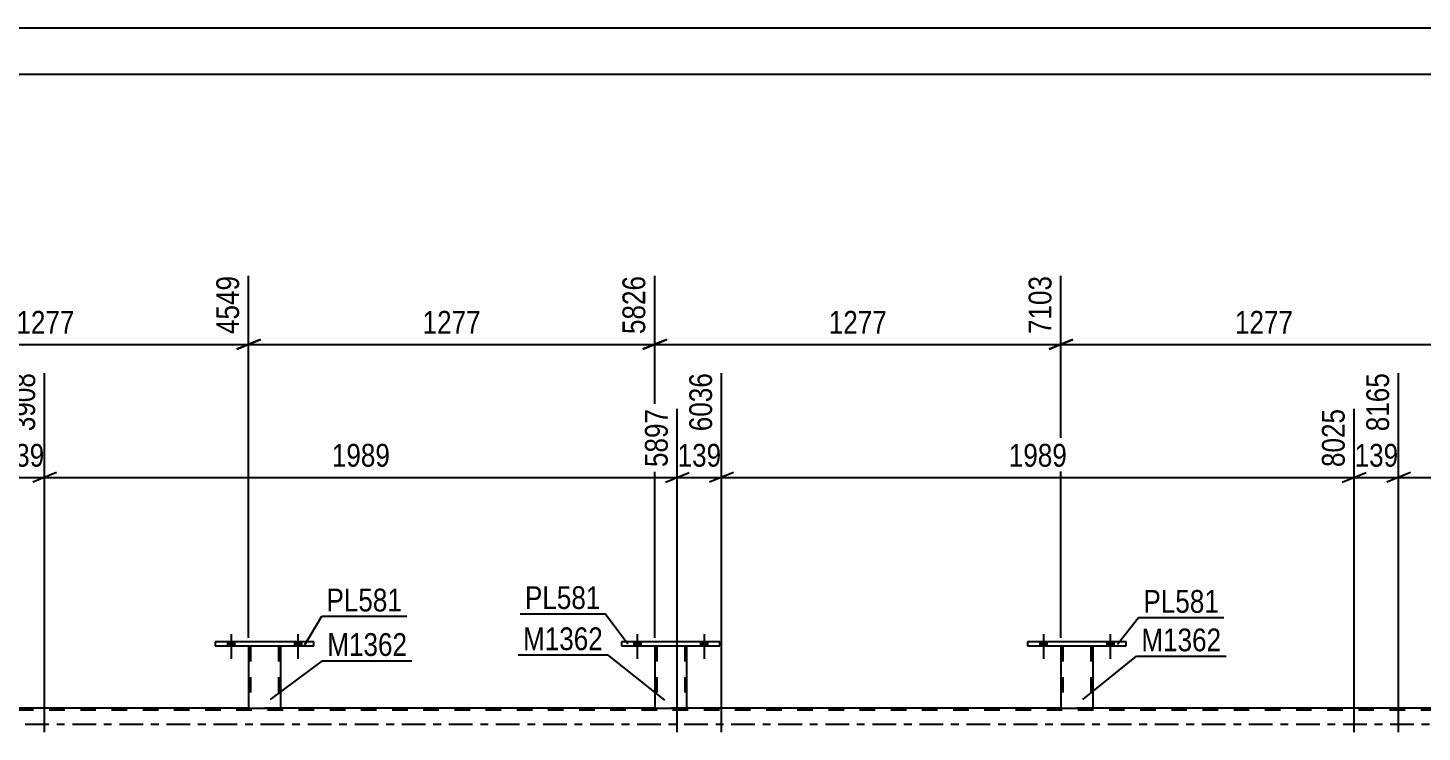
# Model space of a CAD drawing. Header units: millimetres. Extents: x -45 to 796, y -418 to 176.
# Drawn here: x 154.2 to 329.5, y -1 to 87.5 of the extents above; entities that cross this region are included whole.
import ezdxf

# ---------------------------------------------------------------- set-up
doc = ezdxf.new("R2010")
doc.units = ezdxf.units.MM
doc.linetypes.add('DXK_LINE_DOT2', pattern=[3.9198, 1.9599, -1.9599])
doc.linetypes.add('DXK_LINE_DOT3', pattern=[5.9187, 2.979, -0.9799, 0.9799, -0.9799])
doc.styles.add('Arial Narrow', font='ARIALN.TTF', dxfattribs={"height": 0.2})

# ---------------------------------------------------------------- blocks, each defined once
blk = doc.blocks.new('Part-122568648-5420 - 5055')
at = {"color": 2, "linetype": 'Continuous'}
for p, q in [((279.93, 10.32), (279.93, 9.84)), ((292.33, 10.32), (279.93, 10.32)), ((279.93, 9.84), (292.33, 9.84)), ((292.33, 9.84), (292.33, 10.32))]:
    blk.add_line(p, q, dxfattribs=at)
blk = doc.blocks.new('Part-122568648-5289 - 5055')
at = {"color": 7, "linetype": 'DXK_LINE_DOT2'}
for p, q in [((699.79, 1.76), (0, 1.76)), ((185.97, 2), (181.97, 2)), ((237.05, 2), (233.05, 2)), ((288.13, 2), (284.13, 2))]:
    blk.add_line(p, q, dxfattribs=at)
at = {"color": 2, "linetype": 'Continuous'}
for p, q in [((181.97, 2), (134.89, 2)), ((233.05, 2), (185.97, 2)), ((284.13, 2), (237.05, 2)), ((335.21, 2), (288.13, 2))]:
    blk.add_line(p, q, dxfattribs=at)
at = {"color": 7, "linetype": 'DXK_LINE_DOT3'}
blk.add_line((0, 0), (699.79, 0), dxfattribs=at)
blk = doc.blocks.new('Part-122568648-5326 - 5055')
at = {"color": 2, "linetype": 'Continuous'}
for p, q in [((228.85, 10.32), (228.85, 9.84)), ((241.25, 10.32), (228.85, 10.32)), ((228.85, 9.84), (241.25, 9.84)), ((241.25, 9.84), (241.25, 10.32))]:
    blk.add_line(p, q, dxfattribs=at)
blk = doc.blocks.new('Part-122568648-5331 - 5055')
at = {"color": 2, "linetype": 'Continuous'}
for p, q in [((181.97, 9.84), (181.97, 2)), ((185.97, 9.84), (185.97, 2)), ((181.97, 2), (185.97, 2))]:
    blk.add_line(p, q, dxfattribs=at)
at = {"color": 7, "linetype": 'DXK_LINE_DOT2'}
for p, q in [((181.97, 9.84), (185.97, 9.84)), ((181.97, 9.84), (181.97, 9.84)), ((181.97, 9.84), (181.97, 9.84)), ((182.21, 9.84), (182.21, 2)), ((185.73, 9.84), (185.73, 2)), ((185.97, 9.84), (185.97, 9.84)), ((185.97, 9.84), (185.97, 9.84)), ((185.67, 2), (185.71, 2)), ((185.67, 2), (185.71, 2)), ((185.71, 2), (185.73, 2)), ((185.71, 2), (185.73, 2))]:
    blk.add_line(p, q, dxfattribs=at)
blk = doc.blocks.new('Part-122568648-5336 - 5055')
at = {"color": 2, "linetype": 'Continuous'}
for p, q in [((177.77, 10.32), (177.77, 9.84)), ((190.17, 10.32), (177.77, 10.32)), ((177.77, 9.84), (190.17, 9.84)), ((190.17, 9.84), (190.17, 10.32))]:
    blk.add_line(p, q, dxfattribs=at)
blk = doc.blocks.new('Bolt-122568648-5476 - 5055')
at = {"linetype": 'Continuous'}
for points in [[(179.33, 9.84), (180.21, 9.84), (180.21, 10.32), (179.33, 10.32)], [(187.73, 9.84), (188.61, 9.84), (188.61, 10.32), (187.73, 10.32)]]:
    blk.add_hatch(color=1, dxfattribs=at).paths.add_polyline_path(points)
at = {"color": 1, "linetype": 'Continuous'}
for p, q in [((179.77, 11.32), (179.77, 8.2)), ((188.17, 11.32), (188.17, 8.2)), ((179.33, 10.32), (179.33, 9.84)), ((180.21, 10.32), (180.21, 9.84)), ((187.73, 10.32), (187.73, 9.84)), ((188.61, 10.32), (188.61, 9.84))]:
    blk.add_line(p, q, dxfattribs=at)
blk = doc.blocks.new('Part-122568648-5363 - 5055')
at = {"color": 2, "linetype": 'Continuous'}
for p, q in [((233.05, 9.84), (233.05, 2)), ((237.05, 9.84), (237.05, 2)), ((233.05, 2), (237.05, 2))]:
    blk.add_line(p, q, dxfattribs=at)
at = {"color": 7, "linetype": 'DXK_LINE_DOT2'}
for p, q in [((233.05, 9.84), (237.05, 9.84)), ((233.05, 9.84), (233.05, 9.84)), ((233.05, 9.84), (233.05, 9.84)), ((233.29, 9.84), (233.29, 2)), ((236.81, 9.84), (236.81, 2)), ((237.05, 9.84), (237.05, 9.84)), ((237.05, 9.84), (237.05, 9.84)), ((236.75, 2), (236.79, 2)), ((236.75, 2), (236.79, 2)), ((236.79, 2), (236.81, 2)), ((236.79, 2), (236.81, 2))]:
    blk.add_line(p, q, dxfattribs=at)
blk = doc.blocks.new('Part-122568648-5415 - 5055')
at = {"color": 2, "linetype": 'Continuous'}
for p, q in [((284.13, 9.84), (284.13, 2)), ((288.13, 9.84), (288.13, 2)), ((284.13, 2), (288.13, 2))]:
    blk.add_line(p, q, dxfattribs=at)
at = {"color": 7, "linetype": 'DXK_LINE_DOT2'}
for p, q in [((284.13, 9.84), (288.13, 9.84)), ((284.13, 9.84), (284.13, 9.84)), ((284.13, 9.84), (284.13, 9.84)), ((284.37, 9.84), (284.37, 2)), ((287.89, 9.84), (287.89, 2)), ((288.13, 9.84), (288.13, 9.84)), ((288.13, 9.84), (288.13, 9.84)), ((287.83, 2), (287.87, 2)), ((287.83, 2), (287.87, 2)), ((287.87, 2), (287.89, 2)), ((287.87, 2), (287.89, 2))]:
    blk.add_line(p, q, dxfattribs=at)
blk = doc.blocks.new('Bolt-122568648-5475 - 5055')
at = {"linetype": 'Continuous'}
for points in [[(230.41, 9.84), (231.29, 9.84), (231.29, 10.32), (230.41, 10.32)], [(238.81, 9.84), (239.69, 9.84), (239.69, 10.32), (238.81, 10.32)]]:
    blk.add_hatch(color=1, dxfattribs=at).paths.add_polyline_path(points)
at = {"color": 1, "linetype": 'Continuous'}
for p, q in [((230.85, 11.32), (230.85, 8.2)), ((239.25, 11.32), (239.25, 8.2)), ((230.41, 10.32), (230.41, 9.84)), ((231.29, 10.32), (231.29, 9.84)), ((238.81, 10.32), (238.81, 9.84)), ((239.69, 10.32), (239.69, 9.84))]:
    blk.add_line(p, q, dxfattribs=at)
blk = doc.blocks.new('Bolt-122568648-5487 - 5055')
at = {"linetype": 'Continuous'}
for points in [[(179.33, 9.84), (180.21, 9.84), (180.21, 10.32), (179.33, 10.32)], [(187.73, 9.84), (188.61, 9.84), (188.61, 10.32), (187.73, 10.32)]]:
    blk.add_hatch(color=1, dxfattribs=at).paths.add_polyline_path(points)
at = {"color": 1, "linetype": 'Continuous'}
for p, q in [((179.77, 11.32), (179.77, 8.2)), ((188.17, 11.32), (188.17, 8.2)), ((179.33, 10.32), (179.33, 9.84)), ((180.21, 10.32), (180.21, 9.84)), ((187.73, 10.32), (187.73, 9.84)), ((188.61, 10.32), (188.61, 9.84))]:
    blk.add_line(p, q, dxfattribs=at)
blk = doc.blocks.new('Bolt-122568648-5520 - 5055')
at = {"linetype": 'Continuous'}
for points in [[(281.49, 9.84), (282.37, 9.84), (282.37, 10.32), (281.49, 10.32)], [(289.89, 9.84), (290.77, 9.84), (290.77, 10.32), (289.89, 10.32)]]:
    blk.add_hatch(color=1, dxfattribs=at).paths.add_polyline_path(points)
at = {"color": 1, "linetype": 'Continuous'}
for p, q in [((281.93, 11.32), (281.93, 8.2)), ((290.33, 11.32), (290.33, 8.2)), ((281.49, 10.32), (281.49, 9.84)), ((282.37, 10.32), (282.37, 9.84)), ((289.89, 10.32), (289.89, 9.84)), ((290.77, 10.32), (290.77, 9.84))]:
    blk.add_line(p, q, dxfattribs=at)
blk = doc.blocks.new('Bolt-122568648-5521 - 5055')
at = {"linetype": 'Continuous'}
for points in [[(281.49, 9.84), (282.37, 9.84), (282.37, 10.32), (281.49, 10.32)], [(289.89, 9.84), (290.77, 9.84), (290.77, 10.32), (289.89, 10.32)]]:
    blk.add_hatch(color=1, dxfattribs=at).paths.add_polyline_path(points)
at = {"color": 1, "linetype": 'Continuous'}
for p, q in [((281.93, 11.32), (281.93, 8.2)), ((290.33, 11.32), (290.33, 8.2)), ((281.49, 10.32), (281.49, 9.84)), ((282.37, 10.32), (282.37, 9.84)), ((289.89, 10.32), (289.89, 9.84)), ((290.77, 10.32), (290.77, 9.84))]:
    blk.add_line(p, q, dxfattribs=at)
blk = doc.blocks.new('Bolt-122568648-5522 - 5055')
at = {"linetype": 'Continuous'}
for points in [[(230.41, 9.84), (231.29, 9.84), (231.29, 10.32), (230.41, 10.32)], [(238.81, 9.84), (239.69, 9.84), (239.69, 10.32), (238.81, 10.32)]]:
    blk.add_hatch(color=1, dxfattribs=at).paths.add_polyline_path(points)
at = {"color": 1, "linetype": 'Continuous'}
for p, q in [((230.85, 11.32), (230.85, 8.2)), ((239.25, 11.32), (239.25, 8.2)), ((230.41, 10.32), (230.41, 9.84)), ((231.29, 10.32), (231.29, 9.84)), ((238.81, 10.32), (238.81, 9.84)), ((239.69, 10.32), (239.69, 9.84))]:
    blk.add_line(p, q, dxfattribs=at)
blk = doc.blocks.new('StraightDimension-122568648-4487 - 3869')
at = {"color": 7, "linetype": 'Continuous'}
blk.add_line((14.77, 81.68), (700.43, 81.68), dxfattribs=at)
blk = doc.blocks.new('StraightDimension-122568648-4508 - 3869')
at = {"color": 7, "linetype": 'Continuous'}
blk.add_line((15.41, 87.48), (699.79, 87.48), dxfattribs=at)
blk = doc.blocks.new('StraightDimension-122568648-6253 - 5055')
at = {"color": 7, "linetype": 'Continuous'}
for p, q in [((181.97, 10.84), (181.97, 56.33)), ((233.05, 10.84), (233.05, 56.33)), ((183.47, 48.31), (180.47, 47.11)), ((181.97, 47.71), (233.05, 47.71)), ((231.55, 47.11), (234.55, 48.31))]:
    blk.add_line(p, q, dxfattribs=at)
at = {"color": 0, "linetype": 'Continuous'}
blk.add_wipeout([(232.45, 56.93), (228.25, 56.93), (228.25, 48.41), (232.45, 48.41)], dxfattribs=at)
at = {"color": 0}
blk.add_wipeout([(211.76, 48.46), (211.76, 52.66), (203.25, 52.66), (203.25, 48.46)], dxfattribs=at)
at = {"color": 3, "linetype": 'Continuous', "style": 'Arial Narrow'}
blk.add_text('5826', height=2.863, rotation=90.0002, dxfattribs=at).set_placement((231.85, 49.01))
at = {"color": 3, "style": 'Arial Narrow'}
blk.add_text('1277', height=2.863, dxfattribs=at).set_placement((203.85, 49.06))
blk = doc.blocks.new('StraightDimension-122568648-13012 - 5055')
at = {"color": 7, "linetype": 'Continuous'}
for p, q in [((241.45, -1), (241.45, 44.11)), ((235.88, -1), (235.88, 39.61)), ((234.38, 30.4), (237.38, 31.6)), ((242.95, 31.6), (239.95, 30.4)), ((235.88, 31), (241.45, 31))]:
    blk.add_line(p, q, dxfattribs=at)
at = {"color": 0}
blk.add_wipeout([(242.01, 31.75), (242.01, 35.95), (235.32, 35.95), (235.32, 31.75)], dxfattribs=at)
at = {"color": 3, "style": 'Arial Narrow'}
blk.add_text('139', height=2.863, dxfattribs=at).set_placement((235.92, 32.35))
at = {"color": 0, "linetype": 'Continuous'}
blk.add_wipeout([(240.85, 44.71), (236.65, 44.71), (236.65, 36.2), (240.85, 36.2)], dxfattribs=at)
at = {"color": 3, "linetype": 'Continuous', "style": 'Arial Narrow'}
blk.add_text('6036', height=2.863, rotation=90.0002, dxfattribs=at).set_placement((240.25, 36.8))
blk = doc.blocks.new('StraightDimension-122568648-13010 - 5055')
at = {"color": 7, "linetype": 'Continuous'}
for p, q in [((326.59, -1), (326.59, 44.11)), ((321.01, -1), (321.01, 39.61)), ((319.51, 30.4), (322.51, 31.6)), ((328.09, 31.6), (325.09, 30.4)), ((321.01, 31), (326.59, 31))]:
    blk.add_line(p, q, dxfattribs=at)
at = {"color": 0}
blk.add_wipeout([(327.14, 31.75), (327.14, 35.95), (320.46, 35.95), (320.46, 31.75)], dxfattribs=at)
at = {"color": 3, "style": 'Arial Narrow'}
blk.add_text('139', height=2.863, dxfattribs=at).set_placement((321.06, 32.35))
at = {"color": 0, "linetype": 'Continuous'}
blk.add_wipeout([(325.99, 44.71), (321.79, 44.71), (321.79, 36.2), (325.99, 36.2)], dxfattribs=at)
at = {"color": 3, "linetype": 'Continuous', "style": 'Arial Narrow'}
blk.add_text('8165', height=2.863, rotation=90.0002, dxfattribs=at).set_placement((325.39, 36.8))
blk = doc.blocks.new('StraightDimension-122568648-6273 - 5055')
at = {"color": 7, "linetype": 'Continuous'}
for p, q in [((284.13, 10.84), (284.13, 56.33)), ((335.21, 10.84), (335.21, 56.33)), ((285.63, 48.31), (282.63, 47.11)), ((284.13, 47.71), (335.21, 47.71)), ((333.71, 47.11), (336.71, 48.31))]:
    blk.add_line(p, q, dxfattribs=at)
at = {"color": 0, "linetype": 'Continuous'}
blk.add_wipeout([(334.61, 56.93), (330.41, 56.93), (330.41, 48.41), (334.61, 48.41)], dxfattribs=at)
at = {"color": 0}
blk.add_wipeout([(313.92, 48.46), (313.92, 52.66), (305.41, 52.66), (305.41, 48.46)], dxfattribs=at)
at = {"color": 3, "linetype": 'Continuous', "style": 'Arial Narrow'}
blk.add_text('8380', height=2.863, rotation=90.0002, dxfattribs=at).set_placement((334.01, 49.01))
at = {"color": 3, "style": 'Arial Narrow'}
blk.add_text('1277', height=2.863, dxfattribs=at).set_placement((306.01, 49.06))
blk = doc.blocks.new('StraightDimension-122568648-13014 - 5055')
at = {"color": 7, "linetype": 'Continuous'}
for p, q in [((156.32, -1), (156.32, 44.11)), ((150.74, -1), (150.74, 39.61)), ((149.24, 30.4), (152.24, 31.6)), ((157.82, 31.6), (154.82, 30.4)), ((150.74, 31), (156.32, 31))]:
    blk.add_line(p, q, dxfattribs=at)
at = {"color": 0}
blk.add_wipeout([(156.87, 31.75), (156.87, 35.95), (150.19, 35.95), (150.19, 31.75)], dxfattribs=at)
at = {"color": 3, "style": 'Arial Narrow'}
blk.add_text('139', height=2.863, dxfattribs=at).set_placement((150.79, 32.35))
at = {"color": 0, "linetype": 'Continuous'}
blk.add_wipeout([(155.72, 44.71), (151.52, 44.71), (151.52, 36.2), (155.72, 36.2)], dxfattribs=at)
at = {"color": 3, "linetype": 'Continuous', "style": 'Arial Narrow'}
blk.add_text('3908', height=2.863, rotation=90.0002, dxfattribs=at).set_placement((155.12, 36.8))
blk = doc.blocks.new('StraightDimension-122568648-6243 - 5055')
at = {"color": 7, "linetype": 'Continuous'}
for p, q in [((130.89, 10.84), (130.89, 56.33)), ((181.97, 10.84), (181.97, 56.33)), ((132.39, 48.31), (129.39, 47.11)), ((130.89, 47.71), (181.97, 47.71)), ((180.47, 47.11), (183.47, 48.31))]:
    blk.add_line(p, q, dxfattribs=at)
at = {"color": 0, "linetype": 'Continuous'}
blk.add_wipeout([(181.37, 56.93), (177.17, 56.93), (177.17, 48.41), (181.37, 48.41)], dxfattribs=at)
at = {"color": 0}
blk.add_wipeout([(160.68, 48.46), (160.68, 52.66), (152.17, 52.66), (152.17, 48.46)], dxfattribs=at)
at = {"color": 3, "linetype": 'Continuous', "style": 'Arial Narrow'}
blk.add_text('4549', height=2.863, rotation=90.0002, dxfattribs=at).set_placement((180.77, 49.01))
at = {"color": 3, "style": 'Arial Narrow'}
blk.add_text('1277', height=2.863, dxfattribs=at).set_placement((152.77, 49.06))
blk = doc.blocks.new('StraightDimension-122568648-6263 - 5055')
at = {"color": 7, "linetype": 'Continuous'}
for p, q in [((233.05, 10.84), (233.05, 56.33)), ((284.13, 10.84), (284.13, 56.33)), ((234.55, 48.31), (231.55, 47.11)), ((233.05, 47.71), (284.13, 47.71)), ((282.63, 47.11), (285.63, 48.31))]:
    blk.add_line(p, q, dxfattribs=at)
at = {"color": 0, "linetype": 'Continuous'}
blk.add_wipeout([(283.53, 56.93), (279.33, 56.93), (279.33, 48.41), (283.53, 48.41)], dxfattribs=at)
at = {"color": 0}
blk.add_wipeout([(262.84, 48.46), (262.84, 52.66), (254.33, 52.66), (254.33, 48.46)], dxfattribs=at)
at = {"color": 3, "linetype": 'Continuous', "style": 'Arial Narrow'}
blk.add_text('7103', height=2.863, rotation=90.0002, dxfattribs=at).set_placement((282.93, 49.01))
at = {"color": 3, "style": 'Arial Narrow'}
blk.add_text('1277', height=2.863, dxfattribs=at).set_placement((254.93, 49.06))
blk = doc.blocks.new('StraightDimension-122568648-13009 - 5055')
at = {"color": 7, "linetype": 'Continuous'}
for p, q in [((326.59, -1), (326.59, 44.11)), ((406.14, -1), (406.14, 41.44)), ((328.09, 31.6), (325.09, 30.4)), ((404.64, 30.4), (407.64, 31.6)), ((326.59, 31), (406.14, 31))]:
    blk.add_line(p, q, dxfattribs=at)
at = {"color": 0, "linetype": 'Continuous'}
blk.add_wipeout([(405.54, 42.04), (401.34, 42.04), (401.34, 31.7), (405.54, 31.7)], dxfattribs=at)
at = {"color": 0}
blk.add_wipeout([(370.62, 31.75), (370.62, 35.95), (362.11, 35.95), (362.11, 31.75)], dxfattribs=at)
at = {"color": 3, "linetype": 'Continuous', "style": 'Arial Narrow'}
blk.add_text('10154', height=2.863, rotation=90.0002, dxfattribs=at).set_placement((404.94, 32.3))
at = {"color": 3, "style": 'Arial Narrow'}
blk.add_text('1989', height=2.863, dxfattribs=at).set_placement((362.71, 32.35))
blk = doc.blocks.new('StraightDimension-122568648-13011 - 5055')
at = {"color": 7, "linetype": 'Continuous'}
for p, q in [((241.45, -1), (241.45, 44.11)), ((321.01, -1), (321.01, 39.61)), ((242.95, 31.6), (239.95, 30.4)), ((319.51, 30.4), (322.51, 31.6)), ((241.45, 31), (321.01, 31))]:
    blk.add_line(p, q, dxfattribs=at)
at = {"color": 0, "linetype": 'Continuous'}
blk.add_wipeout([(320.41, 40.21), (316.21, 40.21), (316.21, 31.7), (320.41, 31.7)], dxfattribs=at)
at = {"color": 0}
blk.add_wipeout([(285.49, 31.75), (285.49, 35.95), (276.97, 35.95), (276.97, 31.75)], dxfattribs=at)
at = {"color": 3, "linetype": 'Continuous', "style": 'Arial Narrow'}
blk.add_text('8025', height=2.863, rotation=90.0002, dxfattribs=at).set_placement((319.81, 32.3))
at = {"color": 3, "style": 'Arial Narrow'}
blk.add_text('1989', height=2.863, dxfattribs=at).set_placement((277.57, 32.35))
blk = doc.blocks.new('StraightDimension-122568648-13013 - 5055')
at = {"color": 7, "linetype": 'Continuous'}
for p, q in [((156.32, -1), (156.32, 44.11)), ((235.88, -1), (235.88, 39.61)), ((157.82, 31.6), (154.82, 30.4)), ((234.38, 30.4), (237.38, 31.6)), ((156.32, 31), (235.88, 31))]:
    blk.add_line(p, q, dxfattribs=at)
at = {"color": 0, "linetype": 'Continuous'}
blk.add_wipeout([(235.28, 40.21), (231.08, 40.21), (231.08, 31.7), (235.28, 31.7)], dxfattribs=at)
at = {"color": 0}
blk.add_wipeout([(200.35, 31.75), (200.35, 35.95), (191.84, 35.95), (191.84, 31.75)], dxfattribs=at)
at = {"color": 3, "linetype": 'Continuous', "style": 'Arial Narrow'}
blk.add_text('5897', height=2.863, rotation=90.0002, dxfattribs=at).set_placement((234.68, 32.3))
at = {"color": 3, "style": 'Arial Narrow'}
blk.add_text('1989', height=2.863, dxfattribs=at).set_placement((192.44, 32.35))
blk = doc.blocks.new('Mark-122568648-5411 - 5055')
at = {"color": 0}
blk.add_wipeout([(304.29, 9.15), (304.29, 12.15), (294.24, 12.15), (294.24, 9.15)], dxfattribs=at)
blk.add_wipeout([(304.29, 9.15), (304.29, 12.15), (294.24, 12.15), (294.24, 9.15)], dxfattribs=at)
at = {"color": 30, "linetype": 'Continuous'}
for p, q in [((286.9, 3.1), (293.64, 8.55)), ((293.64, 8.55), (304.89, 8.55))]:
    blk.add_line(p, q, dxfattribs=at)
at = {"color": 3, "style": 'Arial Narrow'}
blk.add_text('M1362', height=2.863, dxfattribs=at).set_placement((294.24, 9.15))
blk = doc.blocks.new('Mark-122568648-5416 - 5055')
at = {"color": 0}
blk.add_wipeout([(304, 13.99), (304, 16.99), (294.5, 16.99), (294.5, 13.99)], dxfattribs=at)
blk.add_wipeout([(304, 13.99), (304, 16.99), (294.5, 16.99), (294.5, 13.99)], dxfattribs=at)
at = {"color": 30, "linetype": 'Continuous'}
for p, q in [((291.25, 10.04), (293.9, 13.39)), ((293.9, 13.39), (304.6, 13.39))]:
    blk.add_line(p, q, dxfattribs=at)
at = {"color": 3, "style": 'Arial Narrow'}
blk.add_text('PL581', height=2.863, dxfattribs=at).set_placement((294.5, 13.99))
blk = doc.blocks.new('Mark-122568648-5322 - 5055')
at = {"color": 0}
blk.add_wipeout([(226.22, 14.46), (226.22, 17.46), (216.72, 17.46), (216.72, 14.46)], dxfattribs=at)
blk.add_wipeout([(226.22, 14.46), (226.22, 17.46), (216.72, 17.46), (216.72, 14.46)], dxfattribs=at)
at = {"color": 30, "linetype": 'Continuous'}
for p in [(216.12, 13.86), (229.64, 10.03)]:
    blk.add_line(p, (226.82, 13.86), dxfattribs=at)
at = {"color": 3, "style": 'Arial Narrow'}
blk.add_text('PL581', height=2.863, dxfattribs=at).set_placement((216.72, 14.46))
blk = doc.blocks.new('Mark-122568648-5327 - 5055')
at = {"color": 0}
blk.add_wipeout([(201.91, 8.57), (201.91, 11.57), (191.86, 11.57), (191.86, 8.57)], dxfattribs=at)
blk.add_wipeout([(201.91, 8.57), (201.91, 11.57), (191.86, 11.57), (191.86, 8.57)], dxfattribs=at)
at = {"color": 30, "linetype": 'Continuous'}
for p, q in [((184.74, 3.1), (191.26, 7.97)), ((191.26, 7.97), (202.51, 7.97))]:
    blk.add_line(p, q, dxfattribs=at)
at = {"color": 3, "style": 'Arial Narrow'}
blk.add_text('M1362', height=2.863, dxfattribs=at).set_placement((191.86, 8.57))
blk = doc.blocks.new('Mark-122568648-5332 - 5055')
at = {"color": 0}
blk.add_wipeout([(201.27, 14.16), (201.27, 17.16), (191.76, 17.16), (191.76, 14.16)], dxfattribs=at)
blk.add_wipeout([(201.27, 14.16), (201.27, 17.16), (191.76, 17.16), (191.76, 14.16)], dxfattribs=at)
at = {"color": 30, "linetype": 'Continuous'}
for p, q in [((189.06, 9.97), (191.16, 13.56)), ((191.16, 13.56), (201.87, 13.56))]:
    blk.add_line(p, q, dxfattribs=at)
at = {"color": 3, "style": 'Arial Narrow'}
blk.add_text('PL581', height=2.863, dxfattribs=at).set_placement((191.76, 14.16))
blk = doc.blocks.new('Mark-122568648-5359 - 5055')
at = {"color": 0}
blk.add_wipeout([(226.54, 9.29), (226.54, 12.29), (216.48, 12.29), (216.48, 9.29)], dxfattribs=at)
blk.add_wipeout([(226.54, 9.29), (226.54, 12.29), (216.48, 12.29), (216.48, 9.29)], dxfattribs=at)
at = {"color": 30, "linetype": 'Continuous'}
for p in [(215.88, 8.69), (234.31, 3)]:
    blk.add_line(p, (227.14, 8.69), dxfattribs=at)
at = {"color": 3, "style": 'Arial Narrow'}
blk.add_text('M1362', height=2.863, dxfattribs=at).set_placement((216.48, 9.29))

msp = doc.modelspace()

# ---------------------------------------------------------------- block references
for name in ['StraightDimension-122568648-4487 - 3869', 'Bolt-122568648-5476 - 5055', 'Bolt-122568648-5487 - 5055', 'Bolt-122568648-5475 - 5055', 'Bolt-122568648-5522 - 5055', 'Bolt-122568648-5520 - 5055', 'Bolt-122568648-5521 - 5055', 'Part-122568648-5336 - 5055', 'Part-122568648-5331 - 5055', 'Part-122568648-5326 - 5055', 'Part-122568648-5363 - 5055', 'Part-122568648-5420 - 5055', 'Part-122568648-5415 - 5055', 'Part-122568648-5289 - 5055']:
    msp.add_blockref(name, (0, 0))

# ---------------------------------------------------------------- next in the draw order: block references
for name in ['StraightDimension-122568648-4508 - 3869', 'StraightDimension-122568648-6253 - 5055', 'StraightDimension-122568648-13014 - 5055', 'StraightDimension-122568648-13010 - 5055']:
    msp.add_blockref(name, (0, 0))

# ---------------------------------------------------------------- next in the draw order: block references
for name in ['StraightDimension-122568648-6243 - 5055', 'StraightDimension-122568648-6273 - 5055', 'StraightDimension-122568648-13012 - 5055']:
    msp.add_blockref(name, (0, 0))

# ---------------------------------------------------------------- next in the draw order: block references
for name in ['StraightDimension-122568648-6263 - 5055', 'StraightDimension-122568648-13009 - 5055']:
    msp.add_blockref(name, (0, 0))

# ---------------------------------------------------------------- next in the draw order: block references
for name in ['StraightDimension-122568648-13013 - 5055', 'StraightDimension-122568648-13011 - 5055']:
    msp.add_blockref(name, (0, 0))

# ---------------------------------------------------------------- next in the draw order: block references
for name in ['Mark-122568648-5322 - 5055', 'Mark-122568648-5327 - 5055', 'Mark-122568648-5411 - 5055']:
    msp.add_blockref(name, (0, 0))

# ---------------------------------------------------------------- next in the draw order: block references
for name in ['Mark-122568648-5332 - 5055', 'Mark-122568648-5416 - 5055', 'Mark-122568648-5359 - 5055']:
    msp.add_blockref(name, (0, 0))

doc.saveas('drawing.dxf')
